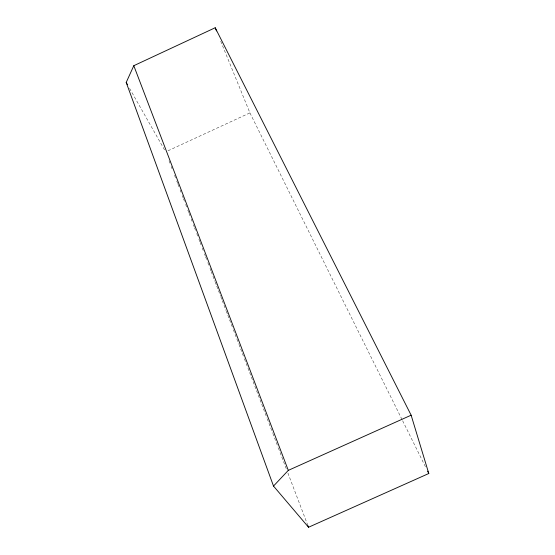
<?xml version="1.0" encoding="UTF-8"?>
<svg xmlns="http://www.w3.org/2000/svg" width="555" height="555" viewBox="0 0 555 555"><rect width="100%" height="100%" fill="white"/><g stroke="black" fill="none" stroke-linecap="round" stroke-linejoin="round"><path stroke-width="0.42" stroke-dasharray="2.77 2.08" d="M167.992 150.787L249.923 112.887L220.724 41.278M129.599 88.418L165.23 151.12M249.923 112.887L402.25 420.003M402.639 420.78L426.101 468.087M169.039 160.77L169.962 163.198M171.197 166.431L172.119 168.859M174.582 175.331L175.505 177.76M176.74 180.992L177.662 183.421M177.968 184.232L178.897 186.653M180.125 189.893L181.048 192.321M182.283 195.554L183.205 197.982M183.511 198.794L184.44 201.215M185.668 204.455L186.591 206.883M187.826 210.116L188.749 212.544M189.054 213.356L189.983 215.784M191.211 219.017L192.134 221.445M193.369 224.678L194.292 227.106M194.597 227.918L195.526 230.346M196.754 233.579L197.677 236.007M198.912 239.24L199.835 241.668M200.14 242.479L201.07 244.908M202.298 248.141L203.22 250.569M204.455 253.801L205.378 256.23M205.683 257.041L206.613 259.469M207.841 262.702L208.763 265.13M209.998 268.363L210.921 270.791M211.226 271.603L214.924 281.309M215.229 282.12L216.464 285.353M216.769 286.165L220.467 295.87M220.772 296.682L222.007 299.915M222.312 300.727L226.01 310.432M226.315 311.244L227.55 314.477M227.855 315.289L233.093 329.046M233.398 329.85L238.636 343.607M238.941 344.412L244.179 358.169M244.484 358.974L261.426 403.471M261.731 404.283L266.969 418.033M267.274 418.845L272.512 432.595M272.817 433.406L278.055 447.157M278.36 447.968L286.366 469.003M287.906 473.047L307.921 525.634"/><path stroke-width="0.83" d="M126.207 82.445L133.797 65.698L215.201 27.75L411.137 415.195L428.793 473.512L308.538 527.25L273.504 486.062L126.207 82.445L127.477 84.679M273.504 486.062L288.302 470.369L411.137 415.195M427.641 471.188L428.793 473.512M215.201 27.75L216.499 30.934M133.797 65.698L288.302 470.369M307.921 525.634L308.538 527.25"/></g></svg>
